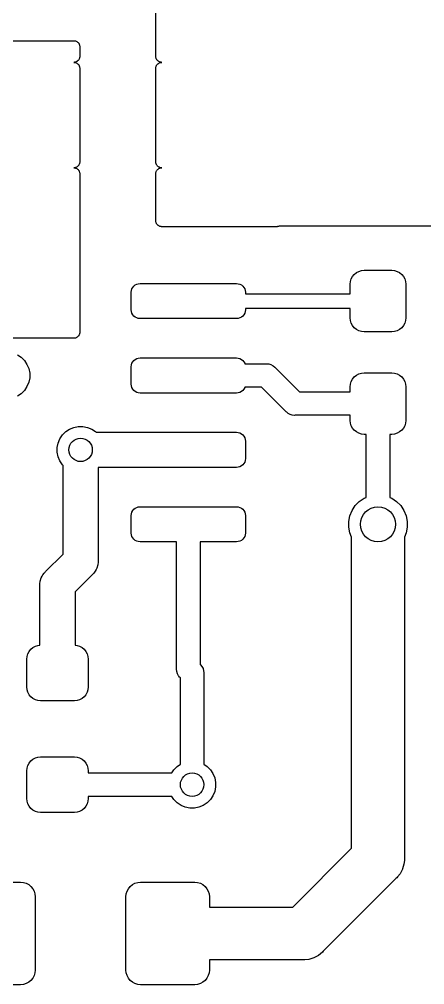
# Model space of a CAD drawing. Extents: x 1 to 139, y -76 to -1.
# Drawn here: x 115.79 to 122.72, y -73.27 to -56.78 of the extents above; entities that cross this region are included whole.
import ezdxf

# ---------------------------------------------------------------- set-up
doc = ezdxf.new("R2010")
doc.units = 0
doc.header["$MEASUREMENT"] = 0
doc.layers.add('BLACK', color=7, linetype='CONTINUOUS')

msp = doc.modelspace()

# ---------------------------------------------------------------- linework, layer by layer
at = {"layer": 'BLACK', "linetype": 'CONTINUOUS'}
for p, q in [((118.125, -57.4195), (118.125, -54.71)), ((104.875, -57.15), (116.725, -57.15)), ((116.725, -57.15), (116.726, -57.15)), ((116.726, -57.15), (116.726, -57.15)), ((116.726, -57.15), (116.726, -57.15)), ((116.726, -57.15), (116.726, -57.15)), ((116.726, -57.15), (116.736, -57.1511)), ((116.736, -57.1511), (116.745, -57.152)), ((116.745, -57.152), (116.745, -57.1521)), ((116.745, -57.1521), (116.746, -57.1522)), ((116.746, -57.1522), (116.755, -57.155)), ((116.755, -57.155), (116.764, -57.1578)), ((116.764, -57.1578), (116.764, -57.158)), ((116.764, -57.158), (116.764, -57.1581)), ((116.764, -57.1581), (116.773, -57.1626)), ((116.773, -57.1626), (116.781, -57.1671)), ((116.781, -57.1671), (116.781, -57.1673)), ((116.781, -57.1673), (116.781, -57.1675)), ((116.781, -57.1675), (116.789, -57.1735)), ((116.789, -57.1735), (116.796, -57.1795)), ((116.796, -57.1795), (116.796, -57.1798)), ((116.796, -57.1798), (116.796, -57.18)), ((116.796, -57.18), (116.802, -57.1873)), ((116.802, -57.1873), (116.808, -57.1947)), ((116.808, -57.1947), (116.808, -57.195)), ((116.808, -57.195), (116.809, -57.1952)), ((116.809, -57.1952), (116.813, -57.2035)), ((116.813, -57.2035), (116.817, -57.2119)), ((116.817, -57.2119), (116.818, -57.2122)), ((116.818, -57.2122), (116.818, -57.2125)), ((116.818, -57.2125), (116.82, -57.2215)), ((116.82, -57.2215), (116.823, -57.2306)), ((116.823, -57.2306), (116.823, -57.2309)), ((116.823, -57.2309), (116.823, -57.2313)), ((116.823, -57.2313), (116.824, -57.2407)), ((116.824, -57.2407), (116.825, -57.25)), ((116.825, -57.25), (116.825, -57.4196)), ((116.754, -57.5148), (116.745, -57.5175)), ((116.762, -57.5122), (116.754, -57.5148)), ((116.763, -57.5119), (116.762, -57.5122)), ((116.764, -57.5117), (116.763, -57.5119)), ((116.772, -57.5074), (116.764, -57.5117)), ((116.78, -57.5032), (116.772, -57.5074)), ((116.781, -57.5024), (116.78, -57.5028)), ((116.78, -57.5028), (116.78, -57.5032)), ((116.788, -57.4966), (116.781, -57.5024)), ((116.795, -57.491), (116.788, -57.4966)), ((116.796, -57.49), (116.795, -57.4904)), ((116.795, -57.4904), (116.795, -57.491)), ((116.802, -57.4829), (116.796, -57.49)), ((116.808, -57.476), (116.802, -57.4829)), ((116.813, -57.4668), (116.808, -57.4749)), ((116.808, -57.4749), (116.808, -57.4754)), ((116.808, -57.4754), (116.808, -57.476)), ((116.817, -57.4589), (116.813, -57.4668)), ((116.82, -57.4489), (116.817, -57.4577)), ((116.817, -57.4577), (116.817, -57.4583)), ((116.817, -57.4583), (116.817, -57.4589)), ((116.823, -57.4403), (116.82, -57.4489)), ((116.824, -57.4299), (116.823, -57.439)), ((116.823, -57.439), (116.823, -57.4396)), ((116.823, -57.4396), (116.823, -57.4403)), ((116.825, -57.4209), (116.824, -57.4299)), ((116.825, -57.4196), (116.825, -57.4196)), ((116.825, -57.4196), (116.825, -57.4209)), ((116.825, -57.4196), (116.825, -57.4196)), ((118.126, -57.4285), (118.125, -57.4195)), ((118.127, -57.4376), (118.126, -57.4285)), ((118.127, -57.4383), (118.127, -57.4376)), ((118.127, -57.4389), (118.127, -57.4383)), ((118.13, -57.4477), (118.127, -57.4389)), ((118.132, -57.4564), (118.13, -57.4477)), ((118.132, -57.457), (118.132, -57.4564)), ((118.133, -57.4576), (118.132, -57.457)), ((118.137, -57.4657), (118.133, -57.4576)), ((118.141, -57.4737), (118.137, -57.4657)), ((118.141, -57.4743), (118.141, -57.4737)), ((118.142, -57.4749), (118.141, -57.4743)), ((118.147, -57.4819), (118.142, -57.4749)), ((118.153, -57.489), (118.147, -57.4819)), ((118.154, -57.4895), (118.153, -57.489)), ((118.154, -57.49), (118.154, -57.4895)), ((118.161, -57.4958), (118.154, -57.49)), ((118.168, -57.5017), (118.161, -57.4958)), ((118.169, -57.502), (118.168, -57.5017)), ((118.169, -57.5024), (118.169, -57.502)), ((118.177, -57.5067), (118.169, -57.5024)), ((118.185, -57.5112), (118.177, -57.5067)), ((118.186, -57.5114), (118.185, -57.5112)), ((118.186, -57.5117), (118.186, -57.5114)), ((118.195, -57.5144), (118.186, -57.5117)), ((118.204, -57.5172), (118.195, -57.5144)), ((116.726, -57.5195), (116.725, -57.5195)), ((116.725, -57.5195), (116.725, -57.52)), ((116.725, -57.52), (116.726, -57.52)), ((116.735, -57.5186), (116.726, -57.5195)), ((116.726, -57.52), (116.726, -57.52)), ((116.726, -57.52), (116.726, -57.52)), ((116.726, -57.52), (116.726, -57.52)), ((116.726, -57.52), (116.736, -57.5211)), ((116.744, -57.5177), (116.735, -57.5186)), ((116.736, -57.5211), (116.745, -57.522)), ((116.745, -57.5175), (116.744, -57.5176)), ((116.744, -57.5176), (116.744, -57.5177)), ((116.745, -57.522), (116.745, -57.5221)), ((116.745, -57.5221), (116.746, -57.5222)), ((116.746, -57.5222), (116.755, -57.525)), ((116.755, -57.525), (116.764, -57.5278)), ((116.764, -57.5278), (116.764, -57.528)), ((116.764, -57.528), (116.764, -57.5281)), ((116.764, -57.5281), (116.773, -57.5326)), ((116.773, -57.5326), (116.781, -57.5371)), ((116.781, -57.5371), (116.781, -57.5373)), ((116.781, -57.5373), (116.781, -57.5375)), ((116.781, -57.5375), (116.789, -57.5435)), ((116.789, -57.5435), (116.796, -57.5495)), ((116.796, -57.5495), (116.796, -57.5498)), ((116.796, -57.5498), (116.796, -57.55)), ((116.796, -57.55), (116.802, -57.5573)), ((116.802, -57.5573), (116.808, -57.5647)), ((116.808, -57.5647), (116.808, -57.565)), ((116.808, -57.565), (116.809, -57.5652)), ((116.809, -57.5652), (116.813, -57.5735)), ((116.813, -57.5735), (116.817, -57.5819)), ((116.817, -57.5819), (116.818, -57.5822)), ((116.818, -57.5822), (116.818, -57.5825)), ((116.818, -57.5825), (116.82, -57.5914)), ((116.82, -57.5914), (116.823, -57.6006)), ((116.823, -57.6006), (116.823, -57.6009)), ((116.823, -57.6009), (116.823, -57.6013)), ((116.823, -57.6013), (116.824, -57.6107)), ((116.824, -57.6107), (116.825, -57.62)), ((116.825, -57.62), (116.825, -59.22)), ((118.125, -57.6186), (118.126, -57.6093)), ((118.125, -57.6193), (118.125, -57.6186)), ((118.125, -57.62), (118.125, -57.6193)), ((118.125, -57.6193), (118.125, -57.6193)), ((118.125, -57.6193), (118.125, -57.6193)), ((118.125, -59.22), (118.125, -57.62)), ((118.126, -57.6093), (118.127, -57.5999)), ((118.127, -57.5992), (118.13, -57.5902)), ((118.127, -57.5996), (118.127, -57.5992)), ((118.127, -57.5999), (118.127, -57.5996)), ((118.13, -57.5902), (118.133, -57.5812)), ((118.133, -57.5806), (118.138, -57.5723)), ((118.133, -57.5809), (118.133, -57.5806)), ((118.133, -57.5812), (118.133, -57.5809)), ((118.138, -57.5723), (118.142, -57.5641)), ((118.142, -57.5635), (118.149, -57.5563)), ((118.142, -57.5638), (118.142, -57.5635)), ((118.142, -57.5641), (118.142, -57.5638)), ((118.149, -57.5563), (118.155, -57.549)), ((118.155, -57.5486), (118.162, -57.5427)), ((118.155, -57.5488), (118.155, -57.5486)), ((118.155, -57.549), (118.155, -57.5488)), ((118.162, -57.5427), (118.17, -57.5367)), ((118.17, -57.5363), (118.179, -57.532)), ((118.17, -57.5365), (118.17, -57.5363)), ((118.17, -57.5367), (118.17, -57.5365)), ((118.179, -57.532), (118.187, -57.5275)), ((118.187, -57.5274), (118.188, -57.5273)), ((118.187, -57.5275), (118.187, -57.5274)), ((118.188, -57.5273), (118.197, -57.5246)), ((118.197, -57.5246), (118.206, -57.5219)), ((118.204, -57.5173), (118.204, -57.5172)), ((118.205, -57.5175), (118.204, -57.5173)), ((118.214, -57.5184), (118.205, -57.5175)), ((118.206, -57.5218), (118.216, -57.5209)), ((118.206, -57.5219), (118.206, -57.5218)), ((118.206, -57.5219), (118.206, -57.5219)), ((118.223, -57.5195), (118.214, -57.5184)), ((118.216, -57.5209), (118.225, -57.52)), ((118.224, -57.5195), (118.223, -57.5195)), ((118.225, -57.5195), (118.224, -57.5195)), ((118.224, -57.5195), (118.224, -57.5195)), ((118.224, -57.5195), (118.224, -57.5195)), ((118.224, -57.5195), (118.224, -57.5195)), ((118.225, -57.52), (118.225, -57.5195)), ((116.734, -59.3191), (116.725, -59.32)), ((116.725, -59.32), (116.725, -59.3205)), ((116.725, -59.3205), (116.726, -59.3205)), ((116.726, -59.3205), (116.726, -59.3205)), ((116.726, -59.3205), (116.726, -59.3205)), ((116.726, -59.3205), (116.726, -59.3205)), ((116.726, -59.3205), (116.727, -59.3205)), ((116.727, -59.3205), (116.736, -59.3216)), ((116.744, -59.3182), (116.734, -59.3191)), ((116.736, -59.3216), (116.745, -59.3225)), ((116.753, -59.3154), (116.744, -59.3181)), ((116.744, -59.3181), (116.744, -59.3181)), ((116.744, -59.3181), (116.744, -59.3182)), ((116.745, -59.3225), (116.746, -59.3227)), ((116.746, -59.3227), (116.746, -59.3228)), ((116.746, -59.3228), (116.755, -59.3256)), ((116.762, -59.3127), (116.753, -59.3154)), ((116.755, -59.3256), (116.764, -59.3283)), ((116.763, -59.3126), (116.762, -59.3127)), ((116.771, -59.308), (116.763, -59.3125)), ((116.763, -59.3125), (116.763, -59.3126)), ((116.78, -59.3037), (116.771, -59.308)), ((116.788, -59.2973), (116.78, -59.3033)), ((116.78, -59.3033), (116.78, -59.3035)), ((116.78, -59.3035), (116.78, -59.3037)), ((116.795, -59.2914), (116.788, -59.2973)), ((116.801, -59.2837), (116.795, -59.291)), ((116.795, -59.291), (116.795, -59.2912)), ((116.795, -59.2912), (116.795, -59.2914)), ((116.808, -59.2765), (116.801, -59.2837)), ((116.812, -59.2677), (116.808, -59.2759)), ((116.808, -59.2759), (116.808, -59.2762)), ((116.808, -59.2762), (116.808, -59.2765)), ((116.817, -59.2594), (116.812, -59.2677)), ((116.82, -59.2498), (116.817, -59.2588)), ((116.817, -59.2588), (116.817, -59.2591)), ((116.817, -59.2591), (116.817, -59.2594)), ((116.823, -59.2408), (116.82, -59.2498)), ((116.824, -59.2307), (116.823, -59.2401)), ((116.823, -59.2401), (116.823, -59.2404)), ((116.823, -59.2404), (116.823, -59.2408)), ((116.825, -59.2214), (116.824, -59.2307)), ((116.825, -59.22), (116.825, -59.2207)), ((116.825, -59.2207), (116.825, -59.2207)), ((116.825, -59.2207), (116.825, -59.2207)), ((116.825, -59.2207), (116.825, -59.2214)), ((118.126, -59.2293), (118.125, -59.22)), ((118.127, -59.2387), (118.126, -59.2293)), ((118.127, -59.2391), (118.127, -59.2387)), ((118.127, -59.2394), (118.127, -59.2391)), ((118.13, -59.2485), (118.127, -59.2394)), ((118.132, -59.2575), (118.13, -59.2485)), ((118.132, -59.2578), (118.132, -59.2575)), ((118.133, -59.2581), (118.132, -59.2578)), ((118.137, -59.2664), (118.133, -59.2581)), ((118.141, -59.2748), (118.137, -59.2664)), ((118.142, -59.275), (118.141, -59.2748)), ((118.142, -59.2753), (118.142, -59.275)), ((118.148, -59.2826), (118.142, -59.2753)), ((118.154, -59.29), (118.148, -59.2826)), ((118.154, -59.2902), (118.154, -59.29)), ((118.154, -59.2905), (118.154, -59.2902)), ((118.161, -59.2965), (118.154, -59.2905)), ((118.169, -59.3025), (118.161, -59.2965)), ((118.169, -59.3027), (118.169, -59.3025)), ((118.169, -59.3029), (118.169, -59.3027)), ((118.177, -59.3074), (118.169, -59.3029)), ((118.186, -59.3119), (118.177, -59.3074)), ((118.186, -59.312), (118.186, -59.3119)), ((118.186, -59.3122), (118.186, -59.312)), ((118.195, -59.315), (118.186, -59.3122)), ((118.187, -59.3281), (118.188, -59.3278)), ((118.188, -59.3278), (118.196, -59.3252)), ((118.204, -59.3178), (118.195, -59.315)), ((118.196, -59.3252), (118.205, -59.3225)), ((118.205, -59.3179), (118.204, -59.3178)), ((118.205, -59.318), (118.205, -59.3179)), ((118.214, -59.3189), (118.205, -59.318)), ((118.205, -59.3225), (118.206, -59.3224)), ((118.206, -59.3223), (118.215, -59.3214)), ((118.206, -59.3224), (118.206, -59.3223)), ((118.224, -59.32), (118.214, -59.3189)), ((118.215, -59.3214), (118.224, -59.3205)), ((118.225, -59.32), (118.224, -59.32)), ((118.224, -59.32), (118.224, -59.32)), ((118.224, -59.32), (118.224, -59.32)), ((118.224, -59.32), (118.224, -59.32)), ((118.224, -59.3205), (118.225, -59.3205)), ((118.225, -59.3205), (118.225, -59.32)), ((116.764, -59.3283), (116.764, -59.3286)), ((116.764, -59.3286), (116.765, -59.3288)), ((116.765, -59.3288), (116.773, -59.3333)), ((116.773, -59.3333), (116.781, -59.3376)), ((116.781, -59.3376), (116.781, -59.338)), ((116.781, -59.338), (116.782, -59.3383)), ((116.782, -59.3383), (116.789, -59.3442)), ((116.789, -59.3442), (116.796, -59.35)), ((116.796, -59.35), (116.796, -59.3505)), ((116.796, -59.3505), (116.797, -59.351)), ((116.797, -59.351), (116.803, -59.3581)), ((116.803, -59.3581), (116.808, -59.3651)), ((116.808, -59.3651), (116.809, -59.3657)), ((116.809, -59.3657), (116.809, -59.3663)), ((116.809, -59.3663), (116.813, -59.3743)), ((116.813, -59.3743), (116.817, -59.3824)), ((116.817, -59.3824), (116.818, -59.383)), ((116.818, -59.383), (116.818, -59.3836)), ((116.818, -59.3836), (116.82, -59.3923)), ((116.82, -59.3923), (116.823, -59.4011)), ((116.823, -59.4011), (116.823, -59.4017)), ((116.823, -59.4017), (116.823, -59.4024)), ((116.823, -59.4024), (116.824, -59.4115)), ((116.824, -59.4115), (116.825, -59.4205)), ((116.825, -59.4205), (116.825, -62.13)), ((118.125, -59.4191), (118.126, -59.4101)), ((118.125, -59.4205), (118.125, -59.4191)), ((118.125, -60.225), (118.125, -59.4205)), ((118.126, -59.4101), (118.127, -59.401)), ((118.127, -59.3997), (118.13, -59.391)), ((118.127, -59.4004), (118.127, -59.3997)), ((118.127, -59.401), (118.127, -59.4004)), ((118.13, -59.391), (118.133, -59.3823)), ((118.133, -59.3811), (118.137, -59.3731)), ((118.133, -59.3817), (118.133, -59.3811)), ((118.133, -59.3823), (118.133, -59.3817)), ((118.137, -59.3731), (118.142, -59.3651)), ((118.142, -59.364), (118.148, -59.357)), ((118.142, -59.3646), (118.142, -59.364)), ((118.142, -59.3651), (118.142, -59.3646)), ((118.148, -59.357), (118.154, -59.35)), ((118.154, -59.35), (118.155, -59.3496)), ((118.155, -59.349), (118.162, -59.3433)), ((118.155, -59.3496), (118.155, -59.349)), ((118.162, -59.3433), (118.169, -59.3376)), ((118.169, -59.3376), (118.17, -59.3372)), ((118.17, -59.3368), (118.178, -59.3326)), ((118.17, -59.3372), (118.17, -59.3368)), ((118.178, -59.3326), (118.186, -59.3283)), ((118.186, -59.3283), (118.187, -59.3281)), ((118.126, -60.2343), (118.125, -60.225)), ((118.127, -60.2437), (118.126, -60.2343)), ((118.127, -60.2441), (118.127, -60.2437)), ((118.127, -60.2444), (118.127, -60.2441)), ((118.13, -60.2535), (118.127, -60.2444)), ((118.132, -60.2625), (118.13, -60.2535)), ((118.132, -60.2628), (118.132, -60.2625)), ((118.133, -60.2631), (118.132, -60.2628)), ((118.137, -60.2715), (118.133, -60.2631)), ((118.141, -60.2798), (118.137, -60.2715)), ((118.142, -60.28), (118.141, -60.2798)), ((118.142, -60.2803), (118.142, -60.28)), ((118.148, -60.2877), (118.142, -60.2803)), ((118.154, -60.295), (118.148, -60.2877)), ((118.154, -60.2952), (118.154, -60.295)), ((118.154, -60.2955), (118.154, -60.2952)), ((118.161, -60.3015), (118.154, -60.2955)), ((118.169, -60.3075), (118.161, -60.3015)), ((118.169, -60.3077), (118.169, -60.3075)), ((118.169, -60.3079), (118.169, -60.3077)), ((118.177, -60.3124), (118.169, -60.3079)), ((118.186, -60.3169), (118.177, -60.3124)), ((120.238, -60.315), (120.233, -60.3175)), ((123.017, -60.315), (120.238, -60.315)), ((118.186, -60.317), (118.186, -60.3169)), ((118.186, -60.3172), (118.186, -60.317)), ((118.195, -60.32), (118.186, -60.3172)), ((118.204, -60.3228), (118.195, -60.32)), ((118.205, -60.3229), (118.204, -60.3228)), ((118.205, -60.323), (118.205, -60.3229)), ((118.214, -60.3239), (118.205, -60.323)), ((118.224, -60.325), (118.214, -60.3239)), ((118.225, -60.325), (118.224, -60.325)), ((118.224, -60.325), (118.224, -60.325)), ((118.224, -60.325), (118.224, -60.325)), ((118.224, -60.325), (118.224, -60.325)), ((120.195, -60.325), (118.225, -60.325)), ((120.204, -60.3241), (120.195, -60.325)), ((120.214, -60.3232), (120.204, -60.3241)), ((120.223, -60.3204), (120.214, -60.3231)), ((120.214, -60.3231), (120.214, -60.3231)), ((120.214, -60.3231), (120.214, -60.3232)), ((120.232, -60.3177), (120.223, -60.3204)), ((120.233, -60.3176), (120.232, -60.3177)), ((120.233, -60.3175), (120.233, -60.3176)), ((121.485, -61.1756), (121.515, -61.1396)), ((121.515, -61.1396), (121.551, -61.11)), ((121.551, -61.11), (121.592, -61.0881)), ((121.592, -61.0881), (121.636, -61.0746)), ((121.636, -61.0746), (121.682, -61.07)), ((121.682, -61.07), (122.157, -61.07)), ((122.157, -61.07), (122.204, -61.0746)), ((122.204, -61.0746), (122.248, -61.0881)), ((122.248, -61.0881), (122.289, -61.11)), ((122.289, -61.11), (122.325, -61.1396)), ((122.325, -61.1396), (122.355, -61.1756)), ((117.798, -61.3064), (117.826, -61.2979)), ((117.826, -61.2979), (117.855, -61.295)), ((117.855, -61.295), (119.505, -61.295)), ((119.505, -61.295), (119.534, -61.2979)), ((119.534, -61.2979), (119.562, -61.3064)), ((121.445, -61.3075), (121.45, -61.2612)), ((121.45, -61.2612), (121.463, -61.2166)), ((121.463, -61.2166), (121.485, -61.1756)), ((122.355, -61.1756), (122.377, -61.2166)), ((122.377, -61.2166), (122.39, -61.2612)), ((122.39, -61.2612), (122.395, -61.3075)), ((117.705, -61.445), (117.708, -61.4157)), ((117.705, -61.745), (117.705, -61.445)), ((117.708, -61.4157), (117.716, -61.3876)), ((117.716, -61.3876), (117.73, -61.3617)), ((117.73, -61.3617), (117.749, -61.3389)), ((117.749, -61.3389), (117.772, -61.3203)), ((117.772, -61.3203), (117.798, -61.3064)), ((119.562, -61.3064), (119.588, -61.3203)), ((119.588, -61.3203), (119.611, -61.3389)), ((119.611, -61.3389), (119.63, -61.3617)), ((119.63, -61.3617), (119.644, -61.3876)), ((119.644, -61.3876), (119.652, -61.4157)), ((119.652, -61.4157), (119.655, -61.445)), ((119.655, -61.445), (119.655, -61.47)), ((119.655, -61.47), (121.445, -61.47)), ((121.445, -61.47), (121.445, -61.3075)), ((122.395, -61.3075), (122.395, -61.8825)), ((117.708, -61.7743), (117.705, -61.745)), ((117.716, -61.8024), (117.708, -61.7743)), ((119.652, -61.7743), (119.644, -61.8024)), ((119.655, -61.745), (119.652, -61.7743)), ((121.445, -61.72), (119.655, -61.72)), ((119.655, -61.72), (119.655, -61.745)), ((121.445, -61.8825), (121.445, -61.72)), ((117.73, -61.8283), (117.716, -61.8024)), ((117.749, -61.8511), (117.73, -61.8283)), ((117.772, -61.8697), (117.749, -61.8511)), ((117.798, -61.8836), (117.772, -61.8697)), ((117.826, -61.8921), (117.798, -61.8836)), ((117.855, -61.895), (117.826, -61.8921)), ((119.505, -61.895), (117.855, -61.895)), ((119.534, -61.8921), (119.505, -61.895)), ((119.562, -61.8836), (119.534, -61.8921)), ((119.588, -61.8697), (119.562, -61.8836)), ((119.611, -61.8511), (119.588, -61.8697)), ((119.63, -61.8283), (119.611, -61.8511)), ((119.644, -61.8024), (119.63, -61.8283)), ((121.45, -61.9288), (121.445, -61.8825)), ((121.463, -61.9734), (121.45, -61.9288)), ((122.39, -61.9288), (122.377, -61.9734)), ((122.395, -61.8825), (122.39, -61.9288)), ((121.485, -62.0144), (121.463, -61.9734)), ((121.515, -62.0504), (121.485, -62.0144)), ((121.551, -62.08), (121.515, -62.0504)), ((121.592, -62.1019), (121.551, -62.08)), ((121.636, -62.1154), (121.592, -62.1019)), ((121.682, -62.12), (121.636, -62.1154)), ((122.157, -62.12), (121.682, -62.12)), ((122.204, -62.1154), (122.157, -62.12)), ((122.248, -62.1019), (122.204, -62.1154)), ((122.289, -62.08), (122.248, -62.1019)), ((122.325, -62.0504), (122.289, -62.08)), ((122.355, -62.0144), (122.325, -62.0504)), ((122.377, -61.9734), (122.355, -62.0144)), ((116.725, -62.23), (104.875, -62.23)), ((116.734, -62.2291), (116.725, -62.23)), ((116.744, -62.2282), (116.734, -62.2291)), ((116.753, -62.2254), (116.744, -62.2281)), ((116.744, -62.2281), (116.744, -62.2281)), ((116.744, -62.2281), (116.744, -62.2282)), ((116.762, -62.2227), (116.753, -62.2254)), ((116.763, -62.2226), (116.762, -62.2227)), ((116.771, -62.218), (116.763, -62.2225)), ((116.763, -62.2225), (116.763, -62.2226)), ((116.78, -62.2137), (116.771, -62.218)), ((116.788, -62.2073), (116.78, -62.2133)), ((116.78, -62.2133), (116.78, -62.2135)), ((116.78, -62.2135), (116.78, -62.2137)), ((116.795, -62.2014), (116.788, -62.2073)), ((116.801, -62.1937), (116.795, -62.201)), ((116.795, -62.201), (116.795, -62.2012)), ((116.795, -62.2012), (116.795, -62.2014)), ((116.808, -62.1865), (116.801, -62.1937)), ((116.812, -62.1777), (116.808, -62.1859)), ((116.808, -62.1859), (116.808, -62.1862)), ((116.808, -62.1862), (116.808, -62.1865)), ((116.817, -62.1694), (116.812, -62.1777)), ((116.82, -62.1597), (116.817, -62.1688)), ((116.817, -62.1688), (116.817, -62.1691)), ((116.817, -62.1691), (116.817, -62.1694)), ((116.823, -62.1508), (116.82, -62.1597)), ((116.824, -62.1407), (116.823, -62.1501)), ((116.823, -62.1501), (116.823, -62.1504)), ((116.823, -62.1504), (116.823, -62.1508)), ((116.825, -62.1314), (116.824, -62.1407)), ((116.825, -62.13), (116.825, -62.1307)), ((116.825, -62.1307), (116.825, -62.1307)), ((116.825, -62.1307), (116.825, -62.1307)), ((116.825, -62.1307), (116.825, -62.1314)), ((115.759, -62.5105), (115.825, -62.5543)), ((115.825, -62.5543), (115.881, -62.61)), ((115.881, -62.61), (115.924, -62.6755)), ((117.73, -62.6317), (117.749, -62.6089)), ((117.749, -62.6089), (117.772, -62.5903)), ((117.772, -62.5903), (117.798, -62.5764)), ((117.798, -62.5764), (117.826, -62.5679)), ((117.826, -62.5679), (117.855, -62.565)), ((117.855, -62.565), (119.505, -62.565)), ((119.505, -62.565), (119.534, -62.5679)), ((119.534, -62.5679), (119.562, -62.5764)), ((119.562, -62.5764), (119.588, -62.5903)), ((119.588, -62.5903), (119.611, -62.6089)), ((119.611, -62.6089), (119.63, -62.6317)), ((115.924, -62.6755), (115.955, -62.7483)), ((115.955, -62.7483), (115.97, -62.8256)), ((117.705, -62.715), (117.708, -62.6857)), ((117.705, -63.015), (117.705, -62.715)), ((117.708, -62.6857), (117.716, -62.6576)), ((117.716, -62.6576), (117.73, -62.6317)), ((119.63, -62.6317), (119.644, -62.6576)), ((119.644, -62.6576), (119.646, -62.665)), ((119.646, -62.665), (120.005, -62.665)), ((120.005, -62.665), (120.015, -62.664)), ((120.015, -62.664), (120.025, -62.665)), ((120.025, -62.665), (120.025, -62.665)), ((120.025, -62.665), (120.054, -62.6679)), ((120.054, -62.6679), (120.092, -62.6793)), ((120.092, -62.6793), (120.127, -62.6979)), ((120.127, -62.6979), (120.157, -62.7229)), ((120.157, -62.7229), (120.163, -62.7305)), ((120.163, -62.7305), (120.578, -63.145)), ((115.97, -62.9044), (115.955, -62.9817)), ((115.97, -62.8256), (115.97, -62.9044)), ((121.463, -62.9666), (121.485, -62.9256)), ((121.485, -62.9256), (121.515, -62.8896)), ((121.515, -62.8896), (121.551, -62.86)), ((121.551, -62.86), (121.592, -62.8381)), ((121.592, -62.8381), (121.636, -62.8246)), ((121.636, -62.8246), (121.682, -62.82)), ((121.682, -62.82), (122.157, -62.82)), ((122.157, -62.82), (122.204, -62.8246)), ((122.204, -62.8246), (122.248, -62.8381)), ((122.248, -62.8381), (122.289, -62.86)), ((122.289, -62.86), (122.325, -62.8896)), ((122.325, -62.8896), (122.355, -62.9256)), ((122.355, -62.9256), (122.377, -62.9666)), ((115.924, -63.0545), (115.881, -63.12)), ((115.955, -62.9817), (115.924, -63.0545)), ((117.708, -63.0443), (117.705, -63.015)), ((117.716, -63.0724), (117.708, -63.0443)), ((117.73, -63.0983), (117.716, -63.0724)), ((117.749, -63.1211), (117.73, -63.0983)), ((119.63, -63.0983), (119.611, -63.1211)), ((119.644, -63.0724), (119.63, -63.0983)), ((119.646, -63.065), (119.644, -63.0724)), ((119.932, -63.065), (119.646, -63.065)), ((120.347, -63.4795), (119.932, -63.065)), ((121.445, -63.0575), (121.45, -63.0112)), ((121.445, -63.145), (121.445, -63.0575)), ((121.45, -63.0112), (121.463, -62.9666)), ((122.377, -62.9666), (122.39, -63.0112)), ((122.39, -63.0112), (122.395, -63.0575)), ((122.395, -63.0575), (122.395, -63.6325)), ((115.825, -63.1757), (115.759, -63.2195)), ((115.881, -63.12), (115.825, -63.1757)), ((117.772, -63.1397), (117.749, -63.1211)), ((117.798, -63.1536), (117.772, -63.1397)), ((117.826, -63.1621), (117.798, -63.1536)), ((117.855, -63.165), (117.826, -63.1621)), ((119.505, -63.165), (117.855, -63.165)), ((119.534, -63.1621), (119.505, -63.165)), ((119.562, -63.1536), (119.534, -63.1621)), ((119.588, -63.1397), (119.562, -63.1536)), ((119.611, -63.1211), (119.588, -63.1397)), ((120.578, -63.145), (121.445, -63.145)), ((120.353, -63.4871), (120.347, -63.4795)), ((120.361, -63.4934), (120.353, -63.4871)), ((120.383, -63.5121), (120.361, -63.4934)), ((120.361, -63.4934), (120.361, -63.4934)), ((120.418, -63.5307), (120.383, -63.5121)), ((120.456, -63.5421), (120.418, -63.5307)), ((120.495, -63.546), (120.456, -63.5421)), ((120.505, -63.545), (120.495, -63.546)), ((121.445, -63.545), (120.505, -63.545)), ((121.445, -63.6325), (121.445, -63.545)), ((116.651, -63.7805), (116.723, -63.7504)), ((116.723, -63.7504), (116.801, -63.735)), ((116.801, -63.735), (116.879, -63.735)), ((116.879, -63.735), (116.957, -63.7504)), ((116.957, -63.7504), (117.029, -63.7805)), ((121.45, -63.6788), (121.445, -63.6325)), ((121.463, -63.7234), (121.45, -63.6788)), ((121.485, -63.7644), (121.463, -63.7234)), ((121.515, -63.8004), (121.485, -63.7644)), ((122.355, -63.7644), (122.325, -63.8004)), ((122.377, -63.7234), (122.355, -63.7644)), ((122.39, -63.6788), (122.377, -63.7234)), ((122.395, -63.6325), (122.39, -63.6788)), ((116.486, -63.9455), (116.529, -63.88)), ((116.529, -63.88), (116.585, -63.8243)), ((116.585, -63.8243), (116.651, -63.7805)), ((117.029, -63.7805), (117.095, -63.8243)), ((117.095, -63.8243), (117.106, -63.835)), ((117.106, -63.835), (119.505, -63.835)), ((119.505, -63.835), (119.534, -63.8379)), ((119.534, -63.8379), (119.562, -63.8464)), ((119.562, -63.8464), (119.588, -63.8603)), ((119.588, -63.8603), (119.611, -63.8789)), ((119.611, -63.8789), (119.63, -63.9017)), ((119.63, -63.9017), (119.644, -63.9276)), ((119.644, -63.9276), (119.652, -63.9557)), ((121.551, -63.83), (121.515, -63.8004)), ((121.592, -63.8519), (121.551, -63.83)), ((121.636, -63.8654), (121.592, -63.8519)), ((121.682, -63.87), (121.636, -63.8654)), ((121.72, -63.87), (121.682, -63.87)), ((121.72, -64.9466), (121.72, -63.87)), ((122.157, -63.87), (122.12, -63.87)), ((122.12, -63.87), (122.12, -64.9466)), ((122.204, -63.8654), (122.157, -63.87)), ((122.248, -63.8519), (122.204, -63.8654)), ((122.289, -63.83), (122.248, -63.8519)), ((122.325, -63.8004), (122.289, -63.83)), ((116.44, -64.0956), (116.455, -64.0183)), ((116.44, -64.1744), (116.44, -64.0956)), ((116.455, -64.0183), (116.486, -63.9455)), ((119.652, -63.9557), (119.655, -63.985)), ((119.655, -63.985), (119.655, -64.285)), ((116.455, -64.2517), (116.44, -64.1744)), ((116.486, -64.3245), (116.455, -64.2517)), ((116.529, -64.39), (116.486, -64.3245)), ((116.54, -64.4007), (116.529, -64.39)), ((116.54, -65.9157), (116.54, -64.4007)), ((119.505, -64.435), (117.14, -64.435)), ((117.14, -64.435), (117.14, -66.0253)), ((119.534, -64.4321), (119.505, -64.435)), ((119.562, -64.4236), (119.534, -64.4321)), ((119.588, -64.4097), (119.562, -64.4236)), ((119.611, -64.3911), (119.588, -64.4097)), ((119.63, -64.3683), (119.611, -64.3911)), ((119.644, -64.3424), (119.63, -64.3683)), ((119.652, -64.3143), (119.644, -64.3424)), ((119.655, -64.285), (119.652, -64.3143)), ((121.477, -65.1682), (121.532, -65.0863)), ((121.532, -65.0863), (121.601, -65.0166)), ((121.601, -65.0166), (121.683, -64.9619)), ((121.683, -64.9619), (121.72, -64.9466)), ((122.12, -64.9466), (122.157, -64.9619)), ((122.157, -64.9619), (122.239, -65.0166)), ((122.239, -65.0166), (122.308, -65.0863)), ((122.308, -65.0863), (122.363, -65.1682)), ((117.705, -65.255), (117.708, -65.2257)), ((117.705, -65.555), (117.705, -65.255)), ((117.708, -65.2257), (117.716, -65.1976)), ((117.716, -65.1976), (117.73, -65.1717)), ((117.73, -65.1717), (117.749, -65.1489)), ((117.749, -65.1489), (117.772, -65.1303)), ((117.772, -65.1303), (117.798, -65.1164)), ((117.798, -65.1164), (117.826, -65.1079)), ((117.826, -65.1079), (117.855, -65.105)), ((117.855, -65.105), (119.505, -65.105)), ((119.505, -65.105), (119.534, -65.1079)), ((119.534, -65.1079), (119.562, -65.1164)), ((119.562, -65.1164), (119.588, -65.1303)), ((119.588, -65.1303), (119.611, -65.1489)), ((119.611, -65.1489), (119.63, -65.1717)), ((119.63, -65.1717), (119.644, -65.1976)), ((119.644, -65.1976), (119.652, -65.2257)), ((119.652, -65.2257), (119.655, -65.255)), ((119.655, -65.255), (119.655, -65.555)), ((121.42, -65.3558), (121.439, -65.2592)), ((121.439, -65.2592), (121.477, -65.1682)), ((122.363, -65.1682), (122.401, -65.2592)), ((122.401, -65.2592), (122.42, -65.3558)), ((121.42, -65.4542), (121.42, -65.3558)), ((122.42, -65.3558), (122.42, -65.4542)), ((117.708, -65.5843), (117.705, -65.555)), ((117.716, -65.6124), (117.708, -65.5843)), ((119.652, -65.5843), (119.644, -65.6124)), ((119.655, -65.555), (119.652, -65.5843)), ((121.439, -65.5508), (121.42, -65.4542)), ((121.47, -65.6252), (121.439, -65.5508)), ((122.401, -65.5508), (122.37, -65.6252)), ((122.42, -65.4542), (122.401, -65.5508)), ((117.73, -65.6383), (117.716, -65.6124)), ((117.749, -65.6611), (117.73, -65.6383)), ((117.772, -65.6797), (117.749, -65.6611)), ((117.798, -65.6936), (117.772, -65.6797)), ((117.826, -65.7021), (117.798, -65.6936)), ((117.855, -65.705), (117.826, -65.7021)), ((118.48, -65.705), (117.855, -65.705)), ((118.48, -67.8702), (118.48, -65.705)), ((119.505, -65.705), (118.88, -65.705)), ((118.88, -65.705), (118.88, -67.7971)), ((119.534, -65.7021), (119.505, -65.705)), ((119.562, -65.6936), (119.534, -65.7021)), ((119.588, -65.6797), (119.562, -65.6936)), ((119.611, -65.6611), (119.588, -65.6797)), ((119.63, -65.6383), (119.611, -65.6611)), ((119.644, -65.6124), (119.63, -65.6383)), ((121.47, -70.9336), (121.47, -65.6252)), ((122.37, -65.6252), (122.37, -71.0979)), ((116.243, -66.2124), (116.54, -65.9157)), ((117.14, -66.0547), (117.136, -66.0988)), ((117.14, -66.0253), (117.141, -66.04)), ((117.141, -66.04), (117.14, -66.0547)), ((117.14, -66.0547), (117.14, -66.0547)), ((116.194, -66.2675), (116.216, -66.2412)), ((116.216, -66.2412), (116.232, -66.2218)), ((116.232, -66.2218), (116.243, -66.2124)), ((117.063, -66.2417), (117.053, -66.2532)), ((117.091, -66.2075), (117.063, -66.2417)), ((117.107, -66.1777), (117.091, -66.2075)), ((117.119, -66.1554), (117.107, -66.1777)), ((117.136, -66.0988), (117.119, -66.1554)), ((116.145, -66.4203), (116.149, -66.3762)), ((116.149, -66.3762), (116.166, -66.3196)), ((116.166, -66.3196), (116.182, -66.2907)), ((116.182, -66.2907), (116.194, -66.2675)), ((117.042, -66.2625), (116.745, -66.5593)), ((117.053, -66.2532), (117.042, -66.2625)), ((116.144, -66.435), (116.145, -66.4203)), ((116.145, -66.4497), (116.144, -66.435)), ((116.145, -66.4203), (116.145, -66.4203)), ((116.145, -67.4712), (116.145, -66.4497)), ((116.745, -66.5593), (116.745, -67.4712)), ((115.96, -67.5756), (115.99, -67.5396)), ((115.99, -67.5396), (116.026, -67.51)), ((116.026, -67.51), (116.067, -67.4881)), ((116.067, -67.4881), (116.111, -67.4746)), ((116.111, -67.4746), (116.145, -67.4712)), ((116.745, -67.4712), (116.779, -67.4746)), ((116.779, -67.4746), (116.823, -67.4881)), ((116.823, -67.4881), (116.864, -67.51)), ((116.864, -67.51), (116.9, -67.5396)), ((116.9, -67.5396), (116.93, -67.5756)), ((115.92, -67.7075), (115.925, -67.6612)), ((115.92, -68.1825), (115.92, -67.7075)), ((115.925, -67.6612), (115.938, -67.6166)), ((115.938, -67.6166), (115.96, -67.5756)), ((116.93, -67.5756), (116.952, -67.6166)), ((116.952, -67.6166), (116.965, -67.6612)), ((116.965, -67.6612), (116.97, -67.7075)), ((116.97, -67.7075), (116.97, -68.1825)), ((118.479, -67.88), (118.48, -67.8702)), ((118.483, -67.9192), (118.479, -67.88)), ((118.88, -67.7971), (118.887, -67.8029)), ((118.887, -67.8029), (118.912, -67.8333)), ((118.912, -67.8333), (118.931, -67.8681)), ((118.931, -67.8681), (118.942, -67.9058)), ((118.494, -67.9569), (118.483, -67.9192)), ((118.5, -67.968), (118.494, -67.9569)), ((118.513, -67.9917), (118.5, -67.968)), ((118.519, -67.9992), (118.513, -67.9917)), ((118.531, -68.0143), (118.519, -67.9992)), ((118.538, -68.0221), (118.531, -68.0143)), ((118.545, -68.0279), (118.538, -68.0221)), ((118.545, -69.5026), (118.545, -68.0279)), ((118.942, -67.9058), (118.945, -67.9352)), ((118.945, -67.9352), (118.945, -67.9352)), ((118.945, -67.9352), (118.946, -67.945)), ((118.946, -67.945), (118.945, -67.9548)), ((118.945, -67.9548), (118.945, -69.5026)), ((115.925, -68.2288), (115.92, -68.1825)), ((116.97, -68.1825), (116.965, -68.2288)), ((115.938, -68.2734), (115.925, -68.2288)), ((115.96, -68.3144), (115.938, -68.2734)), ((115.99, -68.3504), (115.96, -68.3144)), ((116.026, -68.38), (115.99, -68.3504)), ((116.067, -68.4019), (116.026, -68.38)), ((116.864, -68.38), (116.823, -68.4019)), ((116.9, -68.3504), (116.864, -68.38)), ((116.93, -68.3144), (116.9, -68.3504)), ((116.952, -68.2734), (116.93, -68.3144)), ((116.965, -68.2288), (116.952, -68.2734)), ((116.111, -68.4154), (116.067, -68.4019)), ((116.157, -68.42), (116.111, -68.4154)), ((116.733, -68.42), (116.157, -68.42)), ((116.779, -68.4154), (116.733, -68.42)), ((116.823, -68.4019), (116.779, -68.4154)), ((116.067, -69.3931), (116.111, -69.3796)), ((116.111, -69.3796), (116.157, -69.375)), ((116.157, -69.375), (116.733, -69.375)), ((116.733, -69.375), (116.779, -69.3796)), ((116.779, -69.3796), (116.823, -69.3931)), ((115.925, -69.5662), (115.938, -69.5216)), ((115.938, -69.5216), (115.96, -69.4806)), ((115.96, -69.4806), (115.99, -69.4446)), ((115.99, -69.4446), (116.026, -69.415)), ((116.026, -69.415), (116.067, -69.3931)), ((116.823, -69.3931), (116.864, -69.415)), ((116.864, -69.415), (116.9, -69.4446)), ((116.9, -69.4446), (116.93, -69.4806)), ((116.93, -69.4806), (116.952, -69.5216)), ((116.952, -69.5216), (116.965, -69.5662)), ((118.434, -69.595), (118.49, -69.5393)), ((118.49, -69.5393), (118.545, -69.5026)), ((118.945, -69.5026), (119, -69.5393)), ((119, -69.5393), (119.056, -69.595)), ((115.92, -69.6125), (115.925, -69.5662)), ((115.92, -70.0875), (115.92, -69.6125)), ((116.965, -69.5662), (116.97, -69.6125)), ((116.97, -69.6125), (116.97, -69.65)), ((116.97, -69.65), (118.398, -69.65)), ((118.398, -69.65), (118.434, -69.595)), ((119.056, -69.595), (119.099, -69.6605)), ((119.099, -69.6605), (119.13, -69.7333)), ((119.13, -69.7333), (119.145, -69.8106)), ((119.145, -69.8106), (119.145, -69.8894)), ((119.099, -70.0395), (119.056, -70.105)), ((119.13, -69.9667), (119.099, -70.0395)), ((119.145, -69.8894), (119.13, -69.9667)), ((115.925, -70.1338), (115.92, -70.0875)), ((115.938, -70.1784), (115.925, -70.1338)), ((115.96, -70.2194), (115.938, -70.1784)), ((116.952, -70.1784), (116.93, -70.2194)), ((116.965, -70.1338), (116.952, -70.1784)), ((116.97, -70.0875), (116.965, -70.1338)), ((118.398, -70.05), (116.97, -70.05)), ((116.97, -70.05), (116.97, -70.0875)), ((118.434, -70.105), (118.398, -70.05)), ((118.49, -70.1607), (118.434, -70.105)), ((118.556, -70.2045), (118.49, -70.1607)), ((118.628, -70.2346), (118.556, -70.2045)), ((118.934, -70.2045), (118.862, -70.2346)), ((119, -70.1607), (118.934, -70.2045)), ((119.056, -70.105), (119, -70.1607)), ((115.99, -70.2554), (115.96, -70.2194)), ((116.026, -70.285), (115.99, -70.2554)), ((116.067, -70.3069), (116.026, -70.285)), ((116.111, -70.3204), (116.067, -70.3069)), ((116.157, -70.325), (116.111, -70.3204)), ((116.733, -70.325), (116.157, -70.325)), ((116.779, -70.3204), (116.733, -70.325)), ((116.823, -70.3069), (116.779, -70.3204)), ((116.864, -70.285), (116.823, -70.3069)), ((116.9, -70.2554), (116.864, -70.285)), ((116.93, -70.2194), (116.9, -70.2554)), ((118.706, -70.25), (118.628, -70.2346)), ((118.784, -70.25), (118.706, -70.25)), ((118.862, -70.2346), (118.784, -70.25)), ((120.464, -71.94), (121.47, -70.9336)), ((122.37, -71.1421), (122.363, -71.2082)), ((122.37, -71.0979), (122.372, -71.12)), ((122.372, -71.12), (122.37, -71.1421)), ((122.37, -71.1421), (122.37, -71.1421)), ((122.338, -71.293), (122.296, -71.3712)), ((122.339, -71.2889), (122.338, -71.293)), ((122.363, -71.2082), (122.339, -71.2889)), ((114.89, -71.515), (115.815, -71.515)), ((115.815, -71.515), (115.864, -71.5198)), ((115.864, -71.5198), (115.911, -71.534)), ((117.769, -71.534), (117.816, -71.5198)), ((117.816, -71.5198), (117.865, -71.515)), ((117.865, -71.515), (118.79, -71.515)), ((118.79, -71.515), (118.839, -71.5198)), ((118.839, -71.5198), (118.886, -71.534)), ((122.223, -71.4538), (120.984, -72.6926)), ((122.24, -71.4397), (122.223, -71.4538)), ((122.254, -71.4226), (122.24, -71.4397)), ((122.296, -71.3712), (122.254, -71.4226)), ((122.254, -71.4226), (122.254, -71.4226)), ((115.911, -71.534), (115.954, -71.5571)), ((115.954, -71.5571), (115.992, -71.5882)), ((115.992, -71.5882), (116.023, -71.6261)), ((116.023, -71.6261), (116.046, -71.6693)), ((116.046, -71.6693), (116.06, -71.7162)), ((117.62, -71.7162), (117.634, -71.6693)), ((117.634, -71.6693), (117.657, -71.6261)), ((117.657, -71.6261), (117.688, -71.5882)), ((117.688, -71.5882), (117.726, -71.5571)), ((117.726, -71.5571), (117.769, -71.534)), ((118.886, -71.534), (118.929, -71.5571)), ((118.929, -71.5571), (118.967, -71.5882)), ((118.967, -71.5882), (118.998, -71.6261)), ((118.998, -71.6261), (119.021, -71.6693)), ((119.021, -71.6693), (119.035, -71.7162)), ((116.06, -71.7162), (116.065, -71.765)), ((116.065, -71.765), (116.065, -73.015)), ((117.615, -71.765), (117.62, -71.7162)), ((117.615, -73.015), (117.615, -71.765)), ((119.035, -71.7162), (119.04, -71.765)), ((119.04, -71.765), (119.04, -71.94)), ((119.04, -71.94), (120.464, -71.94)), ((120.628, -72.84), (119.04, -72.84)), ((119.04, -72.84), (119.04, -73.015)), ((120.65, -72.8422), (120.628, -72.84)), ((120.672, -72.84), (120.65, -72.8422)), ((120.738, -72.8335), (120.672, -72.84)), ((120.672, -72.84), (120.672, -72.84)), ((120.823, -72.8078), (120.738, -72.8335)), ((120.901, -72.766), (120.823, -72.8078)), ((120.97, -72.7097), (120.901, -72.766)), ((120.984, -72.6926), (120.97, -72.7097)), ((116.023, -73.1539), (115.992, -73.1918)), ((116.046, -73.1107), (116.023, -73.1539)), ((116.06, -73.0638), (116.046, -73.1107)), ((116.065, -73.015), (116.06, -73.0638)), ((117.62, -73.0638), (117.615, -73.015)), ((117.634, -73.1107), (117.62, -73.0638)), ((117.657, -73.1539), (117.634, -73.1107)), ((117.688, -73.1918), (117.657, -73.1539)), ((118.998, -73.1539), (118.967, -73.1918)), ((119.021, -73.1107), (118.998, -73.1539)), ((119.035, -73.0638), (119.021, -73.1107)), ((119.04, -73.015), (119.035, -73.0638)), ((115.815, -73.265), (114.89, -73.265)), ((115.864, -73.2602), (115.815, -73.265)), ((115.911, -73.246), (115.864, -73.2602)), ((115.954, -73.2229), (115.911, -73.246)), ((115.992, -73.1918), (115.954, -73.2229)), ((117.726, -73.2229), (117.688, -73.1918)), ((117.769, -73.246), (117.726, -73.2229)), ((117.816, -73.2602), (117.769, -73.246)), ((117.865, -73.265), (117.816, -73.2602)), ((118.79, -73.265), (117.865, -73.265)), ((118.839, -73.2602), (118.79, -73.265)), ((118.886, -73.246), (118.839, -73.2602)), ((118.929, -73.2229), (118.886, -73.246)), ((118.967, -73.1918), (118.929, -73.2229))]:
    msp.add_line(p, q, dxfattribs=at)
at = {"layer": 'BLACK'}
for centre, radius in [((116.84, -64.135), 0.2), ((121.92, -65.405), 0.3), ((118.745, -69.85), 0.2)]:
    msp.add_circle(centre, radius, dxfattribs=at)

doc.saveas('drawing.dxf')
